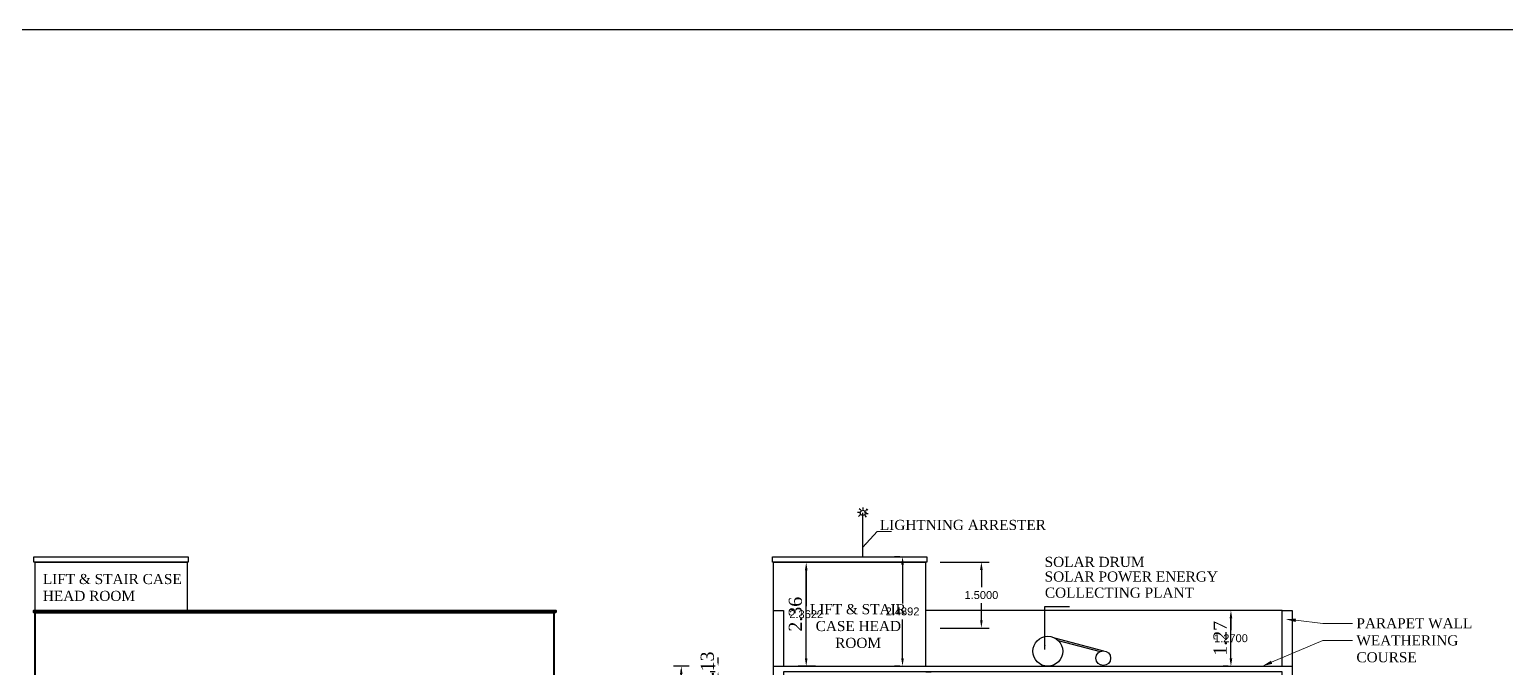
# Model space of a CAD drawing. Header units: metres. Extents: x 3104 to 3209, y 1082 to 1212.
# Drawn here: x 3146.98 to 3180.52, y 1197.5 to 1212.01 of the extents above; entities that cross this region are included whole.
import ezdxf
from ezdxf import colors
from ezdxf.entities.mleader import LeaderData, LeaderLine
from ezdxf.math import Vec2, Vec3

# ---------------------------------------------------------------- set-up
doc = ezdxf.new("R2010")
doc.units = ezdxf.units.M
doc.linetypes.add('DOT2', pattern=[0.125, 0, -0.125])
doc.linetypes.add('PHANTOM2', pattern=[1.25, 0.625, -0.125, 0.125, -0.125, 0.125, -0.125])
doc.layers.get('Defpoints').update_dxf_attribs({"lineweight": 0})
for name, color, linetype in [('BLK_1_HT_OF_BLDG', 5, 'Continuous'), ('BLK_1_PARAPET_HT', 233, 'Continuous'), ('BLK_1_ROOF_WATER_TA1NK_HT', 235, 'Continuous'), ('BLK_1_STAIR_HEADROOM', 55, 'Continuous')]:
    doc.layers.add(name, color=color, linetype=linetype)
doc.layers.add('BLK_1_MUMTY_HT1', color=83, linetype='Continuous', lineweight=0)
doc.styles.add('ANAND', font='times.ttf')
doc.styles.add('ROMANS', font='romans__.ttf', dxfattribs={"width": 0.75})
doc.styles.get("Standard").update_dxf_attribs({"font": 'arial.ttf'})
doc.styles.add('TNR', font='times.ttf')
doc.styles.add('X', font='times.ttf')
doc.dimstyles.new('Copy of V1', dxfattribs={"dimtxt": 0.3, "dimasz": 0.1, "dimexe": 0.18, "dimexo": 0.0625, "dimgap": 0.09, "dimtad": 1, "dimzin": 0, "dimdsep": 46, "dimtxsty": 'ANAND', "dimcen": 0.09, "dimadec": 0, "dimazin": 0, "dimtfac": 1, "dimtix": 1, "dimtofl": 0, "dimtmove": 2, "dimatfit": 0, "dimfxl": 0, "dimtolj": 1, "dimtzin": 0, "dimarcsym": 0})
doc.dimstyles.new('HVAC GREEN', dxfattribs={"dimtxt": 0.2, "dimasz": 0.1, "dimexe": 0.025, "dimexo": 0.25, "dimgap": 0.002, "dimtad": 0, "dimzin": 0, "dimdsep": 46, "dimtxsty": 'ROMANS', "dimcen": 0, "dimclrd": 3, "dimclre": 8, "dimclrt": 2, "dimadec": 0, "dimazin": 0, "dimtfac": 1, "dimtofl": 0, "dimtmove": 1, "dimatfit": 3, "dimfxl": 0, "dimtolj": 1, "dimtzin": 0, "dimlwd": 0, "dimlwe": 0, "dimarcsym": 0})
doc.dimstyles.get("Standard").update_dxf_attribs({"dimtxt": 0.18, "dimasz": 0.18, "dimexe": 0.18, "dimexo": 0.0625, "dimgap": 0.09, "dimtad": 0, "dimtih": 1, "dimtoh": 1, "dimdec": 4, "dimzin": 0, "dimdsep": 46, "dimtxsty": 'Standard', "dimcen": 0.09, "dimadec": 0, "dimazin": 0, "dimtfac": 1, "dimtdec": 4, "dimtofl": 0, "dimtmove": 0, "dimatfit": 3, "dimfxl": 0, "dimtolj": 1, "dimtzin": 0, "dimarcsym": 0})
doc.dimstyles.new('V1', dxfattribs={"dimtxt": 0.23, "dimasz": 0.1, "dimexe": 0.18, "dimexo": 0.0625, "dimgap": 0.09, "dimtad": 1, "dimzin": 0, "dimdsep": 46, "dimtxsty": 'Standard', "dimcen": 0.09, "dimadec": 0, "dimazin": 0, "dimtfac": 1, "dimtix": 1, "dimtofl": 0, "dimtmove": 2, "dimatfit": 0, "dimfxl": 0, "dimtolj": 1, "dimtzin": 0, "dimarcsym": 0})

# ---------------------------------------------------------------- blocks, each defined once
blk = doc.blocks.new('*D82')
at = {"color": 0, "lineweight": -2}
for p, q in [((3162.561, 1197.528), (3162.444, 1197.528)), ((3162.624, 1197.628), (3162.624, 1197.728)), ((3162.561, 1197.401), (3162.444, 1197.401)), ((3162.624, 1197.301), (3162.624, 1197.201))]:
    blk.add_line(p, q, dxfattribs=at)
at = {"color": 0}
for points in [[(3162.607, 1197.628), (3162.641, 1197.628), (3162.624, 1197.528)], [(3162.607, 1197.301), (3162.641, 1197.301), (3162.624, 1197.401)]]:
    blk.add_solid(points, dxfattribs=at)
at = {"layer": 'Defpoints', "color": 0}
for p in [(3162.624, 1197.528), (3162.624, 1197.528), (3162.624, 1197.401)]:
    blk.add_point(p, dxfattribs=at)
at = {"color": 0, "insert": (3162.381, 1197.465), "char_height": 0.3, "attachment_point": 5, "rotation": 90, "style": 'ANAND'}
blk.add_mtext('\\A1;0.13', dxfattribs=at)
blk = doc.blocks.new('*D83')
at = {"color": 0, "lineweight": -2}
for p, q in [((3161.964, 1197.528), (3161.608, 1197.528)), ((3161.788, 1179.544), (3161.788, 1197.428)), ((3161.851, 1179.444), (3161.968, 1179.444))]:
    blk.add_line(p, q, dxfattribs=at)
at = {"color": 0}
for points in [[(3161.772, 1197.428), (3161.805, 1197.428), (3161.788, 1197.528)], [(3161.772, 1179.544), (3161.805, 1179.544), (3161.788, 1179.444)]]:
    blk.add_solid(points, dxfattribs=at)
at = {"layer": 'Defpoints', "color": 0}
for p in [(3161.788, 1197.528), (3162.027, 1197.528), (3161.788, 1179.444)]:
    blk.add_point(p, dxfattribs=at)
at = {"color": 0, "insert": (3161.545, 1188.486), "char_height": 0.3, "attachment_point": 5, "rotation": 90, "style": 'ANAND'}
blk.add_mtext('\\A1;18.08', dxfattribs=at)
blk = doc.blocks.new('*D159')
at = {"color": 0, "lineweight": -2}
for p, q in [((3164.836, 1199.891), (3164.447, 1199.891)), ((3164.627, 1197.628), (3164.627, 1199.791)), ((3164.836, 1197.528), (3164.447, 1197.528))]:
    blk.add_line(p, q, dxfattribs=at)
at = {"color": 0}
for points in [[(3164.611, 1199.791), (3164.644, 1199.791), (3164.627, 1199.891)], [(3164.611, 1197.628), (3164.644, 1197.628), (3164.627, 1197.528)]]:
    blk.add_solid(points, dxfattribs=at)
at = {"layer": 'Defpoints', "color": 0}
for p in [(3164.627, 1199.891), (3164.899, 1199.891), (3164.899, 1197.528)]:
    blk.add_point(p, dxfattribs=at)
at = {"color": 0, "insert": (3164.384, 1198.71), "char_height": 0.3, "attachment_point": 5, "rotation": 90, "style": 'ANAND'}
blk.add_mtext('\\A1;2.36', dxfattribs=at)
blk = doc.blocks.new('*D160')
at = {"color": 0, "lineweight": -2}
for p, q in [((3174.216, 1198.798), (3174.099, 1198.798)), ((3174.279, 1197.628), (3174.279, 1198.698)), ((3174.216, 1197.528), (3174.099, 1197.528))]:
    blk.add_line(p, q, dxfattribs=at)
at = {"color": 0}
for points in [[(3174.262, 1198.698), (3174.295, 1198.698), (3174.279, 1198.798)], [(3174.262, 1197.628), (3174.295, 1197.628), (3174.279, 1197.528)]]:
    blk.add_solid(points, dxfattribs=at)
at = {"layer": 'Defpoints', "color": 0}
for p in [(3174.279, 1198.798), (3174.279, 1198.798), (3174.279, 1197.528)]:
    blk.add_point(p, dxfattribs=at)
at = {"color": 0, "insert": (3174.036, 1198.163), "char_height": 0.3, "attachment_point": 5, "rotation": 90, "style": 'ANAND'}
blk.add_mtext('\\A1;1.27', dxfattribs=at)
blk = doc.blocks.new('*D138')
at = {"color": 0, "lineweight": -2}
for p, q in [((3162.561, 1197.528), (3162.444, 1197.528)), ((3162.624, 1197.628), (3162.624, 1197.728)), ((3162.561, 1197.401), (3162.444, 1197.401)), ((3162.624, 1197.301), (3162.624, 1197.201))]:
    blk.add_line(p, q, dxfattribs=at)
at = {"color": 0}
for points in [[(3162.607, 1197.628), (3162.641, 1197.628), (3162.624, 1197.528)], [(3162.607, 1197.301), (3162.641, 1197.301), (3162.624, 1197.401)]]:
    blk.add_solid(points, dxfattribs=at)
at = {"layer": 'Defpoints', "color": 0}
for p in [(3162.624, 1197.528), (3162.624, 1197.528), (3162.624, 1197.401)]:
    blk.add_point(p, dxfattribs=at)
at = {"color": 0, "insert": (3162.381, 1197.465), "char_height": 0.3, "attachment_point": 5, "rotation": 90, "style": 'ANAND'}
blk.add_mtext('\\A1;0.13', dxfattribs=at)
blk = doc.blocks.new('*D139')
at = {"layer": 'BLK_1_HT_OF_BLDG', "color": 0, "lineweight": -2}
for p, q in [((3161.964, 1197.528), (3161.608, 1197.528)), ((3161.788, 1197.348), (3161.788, 1188.668)), ((3161.788, 1179.624), (3161.788, 1188.304)), ((3161.726, 1179.444), (3161.608, 1179.444))]:
    blk.add_line(p, q, dxfattribs=at)
at = {"layer": 'BLK_1_HT_OF_BLDG', "color": 0}
for points in [[(3161.758, 1197.348), (3161.818, 1197.348), (3161.788, 1197.528)], [(3161.758, 1179.624), (3161.818, 1179.624), (3161.788, 1179.444)]]:
    blk.add_solid(points, dxfattribs=at)
at = {"layer": 'Defpoints', "color": 0}
for p in [(3161.788, 1197.528), (3162.027, 1197.528), (3161.788, 1179.444)]:
    blk.add_point(p, dxfattribs=at)
at = {"layer": 'BLK_1_HT_OF_BLDG', "color": 0, "insert": (3161.788, 1188.486), "char_height": 0.18, "attachment_point": 5}
blk.add_mtext('\\A1;18.0848', dxfattribs=at)
blk = doc.blocks.new('*D169')
at = {"layer": 'BLK_1_STAIR_HEADROOM', "color": 0, "lineweight": -2}
for p, q in [((3164.836, 1199.891), (3164.447, 1199.891)), ((3164.627, 1199.711), (3164.627, 1198.892)), ((3164.627, 1197.708), (3164.627, 1198.528)), ((3164.836, 1197.528), (3164.447, 1197.528))]:
    blk.add_line(p, q, dxfattribs=at)
at = {"layer": 'BLK_1_STAIR_HEADROOM', "color": 0}
for points in [[(3164.597, 1199.711), (3164.657, 1199.711), (3164.627, 1199.891)], [(3164.597, 1197.708), (3164.657, 1197.708), (3164.627, 1197.528)]]:
    blk.add_solid(points, dxfattribs=at)
at = {"layer": 'Defpoints', "color": 0}
for p in [(3164.627, 1199.891), (3164.899, 1199.891), (3164.899, 1197.528)]:
    blk.add_point(p, dxfattribs=at)
at = {"layer": 'BLK_1_STAIR_HEADROOM', "color": 0, "insert": (3164.627, 1198.71), "char_height": 0.18, "attachment_point": 5}
blk.add_mtext('\\A1;2.3622', dxfattribs=at)
blk = doc.blocks.new('*D170')
at = {"layer": 'BLK_1_PARAPET_HT', "color": 0, "linetype": 'DOT2', "lineweight": -2}
for p, q in [((3174.216, 1198.798), (3174.099, 1198.798)), ((3174.216, 1197.528), (3174.099, 1197.528))]:
    blk.add_line(p, q, dxfattribs=at)
at = {"layer": 'BLK_1_PARAPET_HT', "color": 0, "linetype": 'PHANTOM2', "lineweight": -2}
for p, q in [((3174.279, 1198.618), (3174.279, 1198.345)), ((3174.279, 1197.708), (3174.279, 1197.982))]:
    blk.add_line(p, q, dxfattribs=at)
at = {"layer": 'BLK_1_PARAPET_HT', "color": 0}
for points in [[(3174.249, 1198.618), (3174.309, 1198.618), (3174.279, 1198.798)], [(3174.249, 1197.708), (3174.309, 1197.708), (3174.279, 1197.528)]]:
    blk.add_solid(points, dxfattribs=at)
at = {"layer": 'Defpoints', "color": 0}
for p in [(3174.279, 1198.798), (3174.279, 1198.798), (3174.279, 1197.528)]:
    blk.add_point(p, dxfattribs=at)
at = {"layer": 'BLK_1_PARAPET_HT', "color": 0, "insert": (3174.279, 1198.163), "char_height": 0.18, "attachment_point": 5}
blk.add_mtext('\\A1;1.2700', dxfattribs=at)
blk = doc.blocks.new('*D144')
at = {"layer": 'BLK_1_MUMTY_HT1', "color": 0, "lineweight": -2}
for p, q in [((3166.753, 1200.018), (3166.636, 1200.018)), ((3166.816, 1199.838), (3166.816, 1198.955)), ((3166.816, 1197.708), (3166.816, 1198.591)), ((3166.753, 1197.528), (3166.636, 1197.528))]:
    blk.add_line(p, q, dxfattribs=at)
at = {"layer": 'BLK_1_MUMTY_HT1', "color": 0}
for points in [[(3166.786, 1199.838), (3166.846, 1199.838), (3166.816, 1200.018)], [(3166.786, 1197.708), (3166.846, 1197.708), (3166.816, 1197.528)]]:
    blk.add_solid(points, dxfattribs=at)
at = {"layer": 'Defpoints', "color": 0}
for p in [(3166.816, 1200.018), (3166.816, 1200.018), (3166.816, 1197.528)]:
    blk.add_point(p, dxfattribs=at)
at = {"layer": 'BLK_1_MUMTY_HT1', "color": 0, "insert": (3166.816, 1198.773), "char_height": 0.18, "attachment_point": 5}
blk.add_mtext('\\A1;2.4892', dxfattribs=at)
blk = doc.blocks.new('*D145')
at = {"layer": 'BLK_1_ROOF_WATER_TA1NK_HT', "color": 0, "lineweight": -2}
for p, q in [((3167.671, 1199.895), (3168.788, 1199.895)), ((3168.608, 1199.715), (3168.608, 1199.327)), ((3168.608, 1198.575), (3168.608, 1198.963)), ((3167.671, 1198.395), (3168.788, 1198.395))]:
    blk.add_line(p, q, dxfattribs=at)
at = {"layer": 'BLK_1_ROOF_WATER_TA1NK_HT', "color": 0}
for points in [[(3168.578, 1199.715), (3168.638, 1199.715), (3168.608, 1199.895)], [(3168.578, 1198.575), (3168.638, 1198.575), (3168.608, 1198.395)]]:
    blk.add_solid(points, dxfattribs=at)
at = {"layer": 'Defpoints', "color": 0}
for p in [(3167.608, 1199.895), (3168.608, 1199.895), (3167.608, 1198.395)]:
    blk.add_point(p, dxfattribs=at)
at = {"layer": 'BLK_1_ROOF_WATER_TA1NK_HT', "color": 0, "insert": (3168.608, 1199.145), "char_height": 0.18, "attachment_point": 5}
blk.add_mtext('\\A1;1.5000', dxfattribs=at)

msp = doc.modelspace()

# ---------------------------------------------------------------- linework, layer by layer
at = {"ltscale": 0.05}
for p, q in [((3165.86712, 1201.07557), (3165.83317, 1201.10952)), ((3165.86712, 1201.07557), (3165.83317, 1201.10952)), ((3165.92346, 1201.09024), (3165.92346, 1201.13824)), ((3165.92346, 1201.09024), (3165.92346, 1201.13824)), ((3166.02792, 1201.07557), (3165.99398, 1201.10952)), ((3166.02792, 1201.07557), (3165.99398, 1201.10952)), ((3165.83765, 1201.02536), (3165.78965, 1201.02536)), ((3165.83765, 1201.02536), (3165.78965, 1201.02536)), ((3165.85231, 1200.96902), (3165.81837, 1200.93508)), ((3165.85231, 1200.96902), (3165.81837, 1200.93508)), ((3165.91299, 1200.01768), (3165.91299, 1201.0149)), ((3165.91299, 1200.01768), (3165.91299, 1201.0149)), ((3165.99846, 1201.02536), (3165.95045, 1201.02536)), ((3165.99846, 1201.02536), (3165.95045, 1201.02536)), ((3165.95886, 1200.95422), (3165.99281, 1200.92028)), ((3165.95886, 1200.95422), (3165.99281, 1200.92028)), ((3165.97367, 1201.06077), (3166.00761, 1201.09471)), ((3165.97367, 1201.06077), (3166.00761, 1201.09471)), ((3165.98833, 1201.00443), (3166.03633, 1201.00443)), ((3165.98833, 1201.00443), (3166.03633, 1201.00443))]:
    msp.add_line(p, q, dxfattribs=at)
for p, q in [((3163.88465, 1200.01768), (3167.34185, 1200.01768)), ((3163.88465, 1200.01768), (3167.34185, 1200.01768)), ((3163.88465, 1199.89068), (3167.34185, 1199.89068)), ((3163.88465, 1198.79848), (3163.88465, 1199.89068)), ((3163.88465, 1199.89068), (3167.34185, 1199.89068)), ((3163.88465, 1198.79848), (3163.88465, 1199.89068)), ((3167.34185, 1197.52848), (3167.34185, 1199.89068)), ((3167.34185, 1197.52848), (3167.34185, 1199.89068)), ((3175.44165, 1198.79848), (3167.34185, 1198.79848)), ((3175.44165, 1198.79848), (3167.34185, 1198.79848)), ((3170.27275, 1198.1698), (3171.38369, 1197.87775)), ((3170.27275, 1198.1698), (3171.38369, 1197.87775)), ((3170.35418, 1198.11107), (3171.30398, 1197.86138)), ((3170.35418, 1198.11107), (3171.30398, 1197.86138))]:
    msp.add_line(p, q)
at = {"elevation": 0.00001}
msp.add_lwpolyline([(3194.87616, 1180.92988), (3194.87616, 1137.65933), (3103.88993, 1137.65933), (3103.88993, 1212.00905), (3194.87616, 1212.00905), (3194.87616, 1191.54182)], dxfattribs=at)
for points in [[(3147.07699, 1200.01768), (3150.58499, 1200.01768), (3150.58499, 1199.89068), (3147.07699, 1199.89068)], [(3163.85925, 1200.01768), (3167.36725, 1200.01768), (3167.36725, 1199.89068), (3163.85925, 1199.89068)], [(3163.85925, 1200.01768), (3167.36725, 1200.01768), (3167.36725, 1199.89068), (3163.85925, 1199.89068)], [(3163.88465, 1197.52848), (3175.67025, 1197.52848), (3175.67025, 1197.07128), (3175.44165, 1197.07128), (3175.44165, 1197.40148), (3167.34185, 1197.40148), (3167.34185, 1197.40148), (3167.46605, 1197.40148), (3167.46605, 1197.40148), (3164.11325, 1197.40148), (3164.11325, 1197.07128), (3163.88465, 1197.07128), (3163.88465, 1197.52848)], [(3163.88465, 1197.52848), (3175.67025, 1197.52848), (3175.67025, 1197.07128), (3175.44165, 1197.07128), (3175.44165, 1197.40148), (3167.34185, 1197.40148), (3167.34185, 1197.40148), (3167.46605, 1197.40148), (3167.46605, 1197.40148), (3164.11325, 1197.40148), (3164.11325, 1197.07128), (3163.88465, 1197.07128), (3163.88465, 1197.52848)]]:
    msp.add_lwpolyline(points, close=True)
for points in [[(3147.10239, 1198.79848), (3147.10239, 1199.89068), (3150.55959, 1199.89068), (3150.55959, 1198.79848)], [(3163.88465, 1197.52848), (3163.88465, 1198.79848), (3164.11325, 1198.79848), (3164.11325, 1197.52848)], [(3163.88465, 1197.52848), (3163.88465, 1198.79848), (3164.11325, 1198.79848), (3164.11325, 1197.52848)], [(3175.44165, 1197.52848), (3175.44165, 1198.79848), (3175.67025, 1198.79848), (3175.67025, 1197.52848)], [(3175.44165, 1197.52848), (3175.44165, 1198.79848), (3175.67025, 1198.79848), (3175.67025, 1197.52848)]]:
    msp.add_lwpolyline(points)
at = {"lineweight": 40}
msp.add_lwpolyline([(3158.93879, 1198.74768), (3147.07699, 1198.74768), (3147.07699, 1198.79848), (3158.93879, 1198.79848)], close=True, dxfattribs=at)
msp.add_lwpolyline([(3151.55959, 1182.61868), (3147.10239, 1182.61868), (3147.10239, 1179.44368), (3147.10239, 1179.44368), (3147.10239, 1198.79848), (3147.10239, 1198.74768), (3158.88799, 1198.74768), (3158.88799, 1182.50168)], dxfattribs=at)
at = {"ltscale": 0.05}
msp.add_circle((3165.91299, 1201.0149), 0.05972, dxfattribs=at)
msp.add_circle((3165.91299, 1201.0149), 0.05972, dxfattribs=at)
for centre, radius in [((3170.11701, 1197.86805), 0.33957), ((3170.11701, 1197.86805), 0.33957), ((3171.37654, 1197.71032), 0.16759), ((3171.37654, 1197.71032), 0.16759)]:
    msp.add_circle(centre, radius)

# ---------------------------------------------------------------- texts
for s, style, p in [('LIGHTNING ARRESTER', 'TNR', (3166.30086, 1200.62638)), ('LIGHTNING ARRESTER', 'TNR', (3166.30086, 1200.62638)), ('SOLAR DRUM', 'X', (3170.04523, 1199.78574)), ('SOLAR DRUM', 'X', (3170.04523, 1199.78574)), ('SOLAR POWER ENERGY ', 'X', (3170.04513, 1199.45241)), ('SOLAR POWER ENERGY ', 'X', (3170.04513, 1199.45241)), ('COLLECTING PLANT', 'X', (3170.0509, 1199.08582)), ('COLLECTING PLANT', 'X', (3170.0509, 1199.08582))]:
    msp.add_text(s, height=0.23, dxfattribs=dict(style=style)).set_placement(p)
at = {"char_height": 0.23, "attachment_point": 1, "style": 'ANAND'}
for s, insert, width in [('LIFT & STAIR CASE HEAD ROOM', (3147.28015, 1199.62599), 3.8051698), ('{\\W1.443735; }LIFT & STAIR \\P{\\W2.958384; }CASE HEAD \\P{\\W8.052134; }ROOM', (3164.58526, 1198.94042), 2.3733588), ('{\\W1.443735; }LIFT & STAIR \\P{\\W2.958384; }CASE HEAD \\P{\\W8.052134; }ROOM', (3164.58526, 1198.94042), 2.3733588)]:
    msp.add_mtext(s, dxfattribs=dict(at, insert=insert, width=width))

# ---------------------------------------------------------------- dimensions: what is measured, and where the dimension line sits
for base, p1, p2, picture, middle in [((3164.62738, 1199.89068), (3164.89884, 1197.52848), (3164.89884, 1199.89068), '*D159', (3164.38435, 1198.70958)), ((3174.27869, 1198.79848), (3174.27869, 1197.52848), (3174.27869, 1198.79848), '*D160', (3174.03567, 1198.16348)), ((3162.62395, 1197.52848), (3162.62395, 1197.40148), (3162.62395, 1197.52848), '*D82', (3162.38092, 1197.46498)), ((3162.62395, 1197.52848), (3162.62395, 1197.40148), (3162.62395, 1197.52848), '*D138', (3162.38092, 1197.46498)), ((3161.78822, 1197.52848), (3161.78822, 1179.44368), (3162.02656, 1197.52848), '*D83', (3161.54519, 1188.48608))]:
    dim = msp.add_linear_dim(base=base, p1=p1, p2=p2, angle=90, dimstyle='Copy of V1')
    dim.commit()
    dim.dimension.update_dxf_attribs({"geometry": picture, "text_midpoint": middle})
at = {"layer": 'BLK_1_HT_OF_BLDG'}
dim = msp.add_linear_dim(base=(3161.78822, 1197.52848), p1=(3161.78822, 1179.44368), p2=(3162.02656, 1197.52848), angle=90, dimstyle='Standard', dxfattribs=at)
dim.commit()
dim.dimension.update_dxf_attribs({"geometry": '*D139', "text_midpoint": (3161.78822, 1188.48608)})
at = {"layer": 'BLK_1_MUMTY_HT1'}
dim = msp.add_aligned_dim(p1=(3166.8155, 1197.52848), p2=(3166.8155, 1200.01768), distance=0, dimstyle='Standard', dxfattribs=at)
dim.commit()
dim.dimension.update_dxf_attribs({"geometry": '*D144', "text_midpoint": (3166.8155, 1198.77308)})
at = {"layer": 'BLK_1_PARAPET_HT'}
dim = msp.add_linear_dim(base=(3174.27869, 1198.79848), p1=(3174.27869, 1197.52848), p2=(3174.27869, 1198.79848), angle=90, dimstyle='Standard', override={"dimfxl": 0, "dimarcsym": 2}, dxfattribs=at)
dim.commit()
dim.dimension.update_dxf_attribs({"geometry": '*D170', "text_midpoint": (3174.27869, 1198.16348)})
at = {"layer": 'BLK_1_ROOF_WATER_TA1NK_HT'}
dim = msp.add_linear_dim(base=(3168.60835, 1199.89469), p1=(3167.60823, 1198.39469), p2=(3167.60823, 1199.89469), angle=90, dimstyle='Standard', dxfattribs=at)
dim.commit()
dim.dimension.update_dxf_attribs({"geometry": '*D145', "text_midpoint": (3168.60835, 1199.14469)})
at = {"layer": 'BLK_1_STAIR_HEADROOM', "color": 1}
dim = msp.add_linear_dim(base=(3164.62738, 1199.89068), p1=(3164.89884, 1197.52848), p2=(3164.89884, 1199.89068), angle=90, dimstyle='Standard', override={"dimfxl": 0}, dxfattribs=at)
dim.commit()
dim.dimension.update_dxf_attribs({"geometry": '*D169', "text_midpoint": (3164.62738, 1198.70958)})

# ---------------------------------------------------------------- leaders
msp.add_leader([(3165.91299, 1200.23414), (3166.24157, 1200.59192), (3166.5615, 1200.59192)], dimstyle='HVAC GREEN', override={"dimgap": 0.002, "dimtad": 0, "dimfxl": 0.18, "dimfxlon": 1, "dimarcsym": 2})
msp.add_leader([(3165.91299, 1200.23414), (3166.24157, 1200.59192), (3166.5615, 1200.59192)], dimstyle='HVAC GREEN', override={"dimgap": 0.002, "dimtad": 0, "dimfxl": 0.18, "dimfxlon": 1, "dimarcsym": 2})
msp.add_leader([(3170.05084, 1197.90578), (3170.05084, 1198.88403), (3170.61351, 1198.88403)], dimstyle='V1')
msp.add_leader([(3170.05084, 1197.90578), (3170.05084, 1198.88403), (3170.61351, 1198.88403)], dimstyle='V1')
ml = msp.add_multileader_mtext('Standard')
ml.set_content('PARAPET WALL', color=3, style='ANAND')
ml.set_leader_properties(color=131, linetype='ByLayer', lineweight=15)
ml.build(insert=Vec2(0, 0))
ml.multileader.update_dxf_attribs({"dogleg_length": 0.5, "arrow_head_size": 0.23})
ctx = ml.context
ctx.base_point, ctx.char_height, ctx.arrow_head_size, ctx.landing_gap_size, ctx.plane_origin = Vec3(3177.04001, 1198.50265), 0.23, 0.23, 0.09, Vec3(3175.31803, 1199.14216)
notes = []
notes.append((ctx, [(0, (1, 1, 0), (3176.36867, 1198.50265), (1, 0), 0.67134, [(0, [(3175.5226, 1198.59678)], 0, [])])]))
ctx.mtext.insert, ctx.mtext.width, ctx.mtext.flow_direction = Vec3(3177.13001, 1198.62022), 2.7723256, 5
ml = msp.add_multileader_mtext('Standard')
ml.set_content('PARAPET WALL', color=3, style='ANAND')
ml.set_leader_properties(color=131, linetype='ByLayer', lineweight=15)
ml.build(insert=Vec2(0, 0))
ml.multileader.update_dxf_attribs({"dogleg_length": 0.5, "arrow_head_size": 0.23})
ctx = ml.context
ctx.base_point, ctx.char_height, ctx.arrow_head_size, ctx.landing_gap_size, ctx.plane_origin = Vec3(3177.04001, 1198.50265), 0.23, 0.23, 0.09, Vec3(3175.31803, 1199.14216)
notes.append((ctx, [(0, (1, 1, 0), (3176.36867, 1198.50265), (1, 0), 0.67134, [(0, [(3175.5226, 1198.59678)], 0, [])])]))
ctx.mtext.insert, ctx.mtext.width, ctx.mtext.flow_direction = Vec3(3177.13001, 1198.62022), 2.7723256, 5
ml = msp.add_multileader_mtext('Standard')
ml.set_content('WEATHERING COURSE', color=3, style='ANAND')
ml.set_leader_properties(color=131, linetype='ByLayer', lineweight=15)
ml.build(insert=Vec2(0, 0))
ml.multileader.update_dxf_attribs({"dogleg_length": 0.5, "arrow_head_size": 0.23})
ctx = ml.context
ctx.base_point, ctx.char_height, ctx.arrow_head_size, ctx.landing_gap_size, ctx.plane_origin = Vec3(3177.04001, 1198.11281), 0.23, 0.23, 0.09, Vec3(3175.31803, 1198.28083)
notes.append((ctx, [(0, (1, 1, 0), (3176.36867, 1198.11281), (1, 0), 0.67134, [(0, [(3174.99131, 1197.52848)], 0, [])])]))
ctx.mtext.insert, ctx.mtext.width, ctx.mtext.flow_direction = Vec3(3177.13001, 1198.23047), 2.7723256, 5
ml = msp.add_multileader_mtext('Standard')
ml.set_content('WEATHERING COURSE', color=3, style='ANAND')
ml.set_leader_properties(color=131, linetype='ByLayer', lineweight=15)
ml.build(insert=Vec2(0, 0))
ml.multileader.update_dxf_attribs({"dogleg_length": 0.5, "arrow_head_size": 0.23})
ctx = ml.context
ctx.base_point, ctx.char_height, ctx.arrow_head_size, ctx.landing_gap_size, ctx.plane_origin = Vec3(3177.04001, 1198.11281), 0.23, 0.23, 0.09, Vec3(3175.31803, 1198.28083)
notes.append((ctx, [(0, (1, 1, 0), (3176.36867, 1198.11281), (1, 0), 0.67134, [(0, [(3174.99131, 1197.52848)], 0, [])])]))
ctx.mtext.insert, ctx.mtext.width, ctx.mtext.flow_direction = Vec3(3177.13001, 1198.23047), 2.7723256, 5
for ctx, leaders in notes:
    for number, flags, end, landing, length, lines in leaders:
        leader = LeaderData()
        leader.index, (leader.has_last_leader_line, leader.has_dogleg_vector, leader.attachment_direction) = number, flags
        leader.last_leader_point, leader.dogleg_vector, leader.dogleg_length = Vec3(end), Vec3(landing), length
        for number, points, colour, breaks in lines:
            line = LeaderLine()
            line.index, line.vertices, line.color, line.breaks = number, Vec3.list(points), colors.encode_raw_color(colour), breaks
            leader.lines.append(line)
        ctx.leaders.append(leader)

doc.saveas('drawing.dxf')
